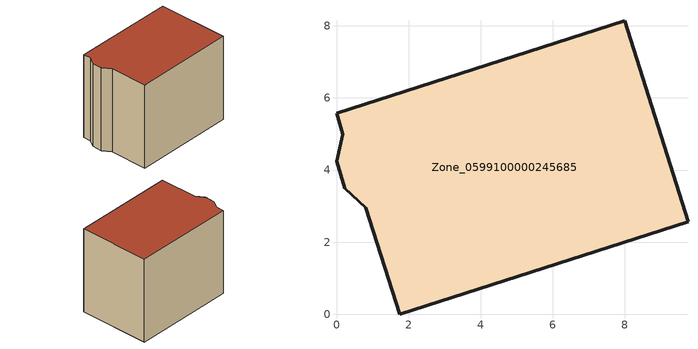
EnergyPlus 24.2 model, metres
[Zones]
Zone_0599100000245685
 floor ground (C_G): 8,8.14 9.75,2.57 1.75,0 0.81,2.96 0.23,3.49 0,4.24 0.18,4.99 0,5.58 z0
 wall outside (C_F): 0.18,4.99 0,4.24 0.23,3.49 0.81,2.96 1.75,0 9.75,2.57 8,8.14 0,5.58 0.18,4.99 z0:7.08
 roof outside (C_R): 8,8.14 0,5.58 0.18,4.99 0,4.24 0.23,3.49 0.81,2.96 1.75,0 9.75,2.57 z7.08
[BUILDING]
Pand.0599100000245685: North Axis=0; Terrain=City; Loads Convergence Tolerance Value=0.04; Temperature Convergence Tolerance Value=0.4; Solar Distribution=FullExterior; Maximum Number of Warmup Days=25; Minimum Number of Warmup Days=1
[Site:Location]
Rotterdam.The.Hague.AP_ZH_NLD Design_Conditions: Latitude=51.96; Longitude=4.45; Time Zone=1; Elevation=-4.5
[SITE:GROUNDTEMPERATURE:BUILDINGSURFACE]
18, 18, 18, 18, 18, 18, 18, 18, 18, 18, 18, 18
[MATERIAL] Thermal Absorptance=0.9; Solar Absorptance=0.7; Visible Absorptance=0.7
Name | Roughness | Thickness | Conductivity | Density | Specific Heat
G.TI.1946 | MediumSmooth | 0.15 | 1 | 540 | 1210
F.TI.1946 | Rough | 0.3 | 0.857143 | 1920 | 840
R.TI.1946 | MediumRough | 0.2 | 0.1 | 1500 | 1000
[CONSTRUCTION]
C_G: G.TI.1946
C_F: F.TI.1946
C_R: R.TI.1946
[ZONE]
Zone_0599100000245685: Type=1; Multiplier=1; Ceiling Height=Autocalculate; Volume=Autocalculate; Floor Area=autocalculate; Part of Total Floor Area=Yes
[ZONEINFILTRATION:DESIGNFLOWRATE]
Infil_Zone_0599100000245685: Zone or ZoneList or Space or SpaceList=Zone_0599100000245685; Schedule=AlwaysOn; Design Flow Rate Calculation Method=Flow/Area; Flow Rate per Floor Area=0.003; Constant Term Coefficient=1; Temperature Term Coefficient=0; Velocity Term Coefficient=0; Velocity Squared Term Coefficient=0
[HVACTEMPLATE:ZONE:IDEALLOADSAIRSYSTEM]
Zone_0599100000245685: Maximum Heating Supply Air Temperature=50; Minimum Cooling Supply Air Temperature=13; Maximum Heating Supply Air Humidity Ratio=0.0156; Minimum Cooling Supply Air Humidity Ratio=0.0077; Heating Limit=NoLimit; Cooling Limit=NoLimit; Dehumidification Control Type=ConstantSensibleHeatRatio; Cooling Sensible Heat Ratio=0.7; Dehumidification Setpoint=60; Humidification Control Type=None; Humidification Setpoint=30; Outdoor Air Method=None; Outdoor Air Flow Rate per Person=0.00944; Outdoor Air Flow Rate per Zone Floor Area=0; Outdoor Air Flow Rate per Zone=0; Demand Controlled Ventilation Type=None; Outdoor Air Economizer Type=NoEconomizer; Heat Recovery Type=None; Sensible Heat Recovery Effectiveness=0.7; Latent Heat Recovery Effectiveness=0.65
[ZONECONTROL:THERMOSTAT]
ThermostatControl_Zone_0599100000245685: Zone or ZoneList=Zone_0599100000245685; Control Type Schedule=DualSetpointControlType; Control 1=Thermostat_Zone_0599100000245685; Temperature Difference Between Cutout And Setpoint=0
[THERMOSTATSETPOINT:DUALSETPOINT]
Thermostat_Zone_0599100000245685: Heating Setpoint Temperature Schedule=HeatingSetpoint_Zone_0599100000245685; Cooling Setpoint Temperature Schedule=CoolingSetpoint_Zone_0599100000245685
[SCHEDULE:COMPACT]
HeatingSetpoint_Zone_0599100000245685: Through: 12/31, For: AllDays, Until: 24:00, 21
CoolingSetpoint_Zone_0599100000245685: Through: 12/31, For: AllDays, Until: 24:00, 24
DualSetpointControlType: Through: 12/31, For: AllDays, Until: 24:00, 4
AlwaysOn: Through: 12/31, For: AllDays, Until: 24:00, 1
